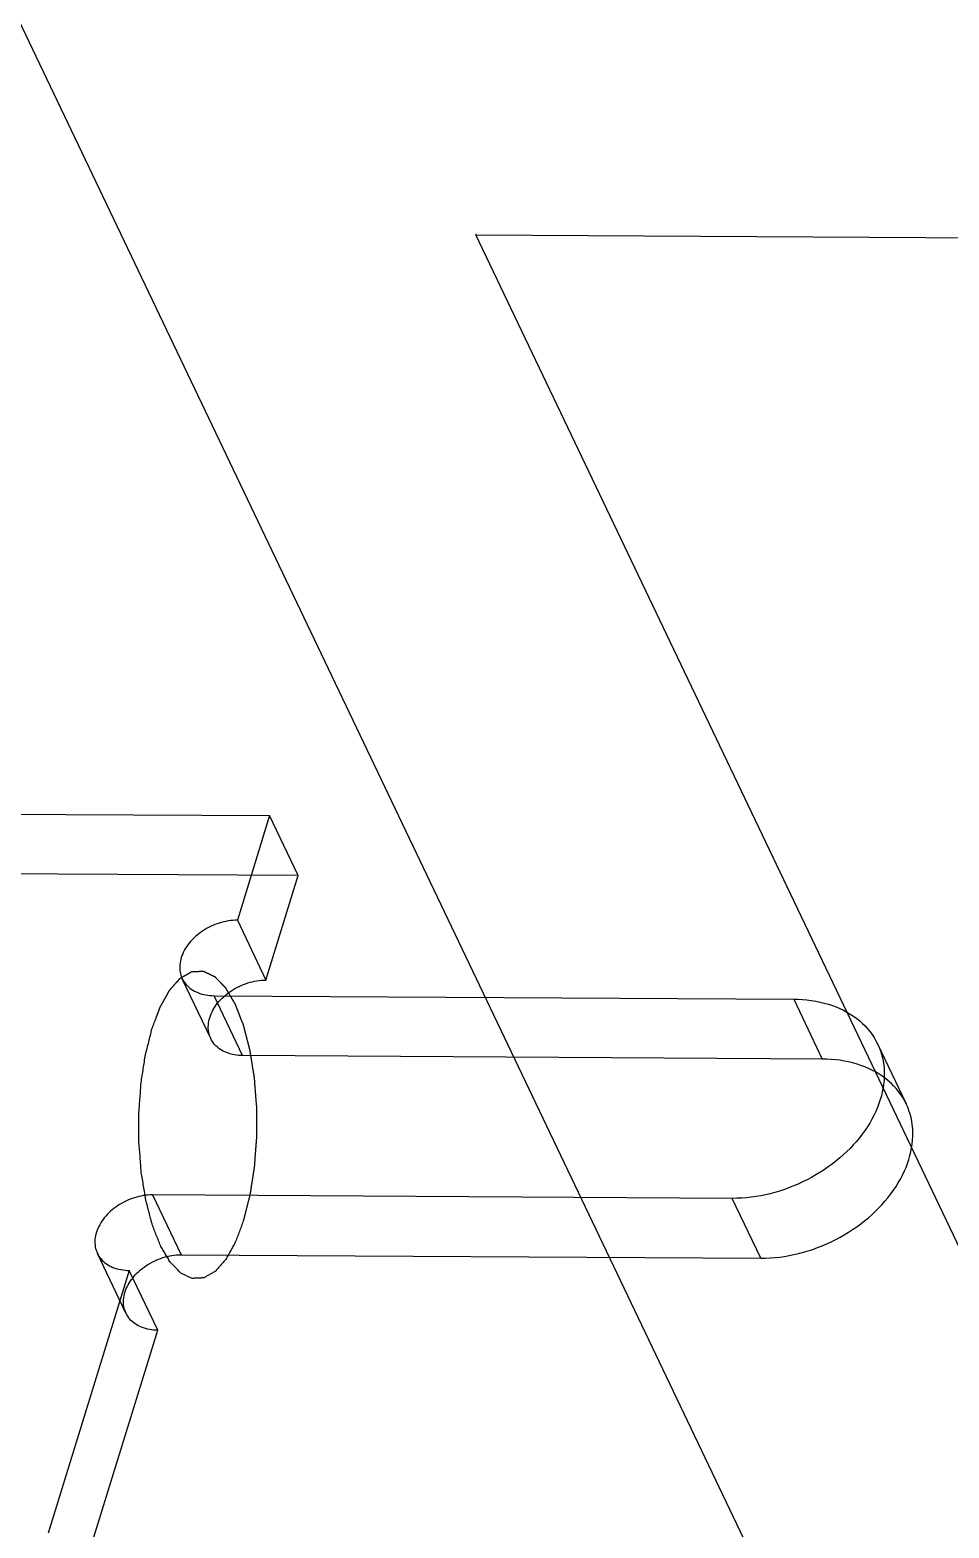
# Model space of a CAD drawing. Header units: millimetres. Extents: x 753 to 1632, y 352 to 973.
# Drawn here: x 1233.516 to 1235.903, y 773.05 to 776.938 of the extents above; entities that cross this region are included whole.
import ezdxf

# ---------------------------------------------------------------- set-up
doc = ezdxf.new("R2010")
doc.units = ezdxf.units.MM
doc.header["$LTSCALE"] = 30.734
doc.linetypes.add('HIDDEN', pattern=[0.2, 0.1, -0.1])
doc.layers.get('0').update_dxf_attribs({"linetype": 'CONTINUOUS'})
doc.layers.add('CURVES', color=7, linetype='CONTINUOUS')
doc.layers.add('DEFAULT_2', color=8, linetype='HIDDEN')

msp = doc.modelspace()

# ---------------------------------------------------------------- linework, layer by layer
at = {"color": 7, "linetype": 'Continuous'}
for p, q in [((1233.45344, 777.03338), (1240.28188, 762.73691)), ((1234.67405, 776.4063), (1239.75452, 776.37608)), ((1240.90872, 763.353), (1234.67405, 776.4063))]:
    msp.add_line(p, q, dxfattribs=at)
at = {"color": 6, "linetype": 'Continuous'}
for p, q in [((1233.27636, 774.90433), (1234.13851, 774.8992)), ((1234.13851, 774.8992), (1234.05462, 774.62772)), ((1234.21273, 774.7438), (1234.13851, 774.8992)), ((1234.21273, 774.7438), (1233.35058, 774.74893)), ((1234.12884, 774.47233), (1234.21273, 774.7438)), ((1234.05462, 774.62772), (1234.12884, 774.47233)), ((1233.98579, 774.32054), (1233.91156, 774.47593)), ((1233.9941, 774.43189), (1235.49931, 774.42294)), ((1234.06832, 774.2765), (1233.9941, 774.43189)), ((1235.49931, 774.42294), (1235.57353, 774.26754)), ((1235.71721, 774.30667), (1235.79143, 774.15127)), ((1235.57353, 774.26754), (1234.06832, 774.2765)), ((1235.33955, 773.90594), (1233.83434, 773.9149)), ((1233.83434, 773.9149), (1233.90856, 773.7595)), ((1235.41377, 773.75055), (1235.33955, 773.90594)), ((1233.76551, 773.60771), (1233.69128, 773.76311)), ((1233.90856, 773.7595), (1235.41377, 773.75055)), ((1233.77382, 773.71907), (1233.56322, 773.03757)), ((1233.84804, 773.56367), (1233.77382, 773.71907)), ((1233.63744, 772.88217), (1233.84804, 773.56367))]:
    msp.add_line(p, q, dxfattribs=at)
for points, start_tangent, end_tangent in [([(1234.05462, 774.62772), (1234.00787, 774.62045), (1233.96409, 774.59952), (1233.92952, 774.56823), (1233.90902, 774.53088), (1233.90603, 774.49339), (1233.92094, 774.4615), (1233.95181, 774.43977), (1233.9941, 774.43189)], (-0.9999823, 0.0059479), (0.9999823, -0.0059479)), ([(1234.06832, 774.2765), (1234.02623, 774.2843), (1233.99553, 774.30567), (1233.98039, 774.33726), (1233.983, 774.37472), (1234.00316, 774.4121), (1234.03768, 774.4437), (1234.08184, 774.46498), (1234.12884, 774.47233)], (-0.9999823, 0.0059479), (0.9999823, -0.0059479)), ([(1235.49931, 774.42294), (1235.58987, 774.40964), (1235.66333, 774.37242), (1235.71294, 774.31501), (1235.734, 774.24284), (1235.72426, 774.16263)], (0.9999823, -0.0059479), (-0.2952474, -0.9554208)), ([(1235.79848, 774.00723), (1235.80823, 774.08746), (1235.78715, 774.15963), (1235.73754, 774.21703), (1235.66409, 774.25425), (1235.57353, 774.26754)], (0.2952474, 0.9554208), (-0.9999823, 0.0059479)), ([(1235.72426, 774.16263), (1235.68448, 774.08258), (1235.61896, 774.01093), (1235.53411, 773.95432), (1235.43797, 773.91811), (1235.33955, 773.90594)], (-0.2952474, -0.9554208), (-0.9999823, 0.0059479)), ([(1235.41377, 773.75055), (1235.5122, 773.76272), (1235.60835, 773.79893), (1235.69319, 773.85554), (1235.75871, 773.9272), (1235.79848, 774.00723)], (0.9999823, -0.0059479), (0.2952474, 0.9554208)), ([(1233.83434, 773.9149), (1233.78759, 773.90763), (1233.74381, 773.88669), (1233.70924, 773.8554), (1233.68874, 773.81805), (1233.68575, 773.78056), (1233.70066, 773.74867), (1233.73153, 773.72695), (1233.77382, 773.71907)], (-0.9999823, 0.0059479), (0.9999823, -0.0059479)), ([(1233.84804, 773.56367), (1233.80595, 773.57147), (1233.77525, 773.59285), (1233.76011, 773.62443), (1233.76272, 773.66189), (1233.78288, 773.69927), (1233.8174, 773.73087), (1233.86156, 773.75215), (1233.90856, 773.7595)], (-0.9999823, 0.0059479), (0.9999823, -0.0059479))]:
    msp.add_spline(points, degree=3, dxfattribs=dict(at, start_tangent=start_tangent, end_tangent=end_tangent))
at = {"layer": 'CURVES', "color": 8, "linetype": 'HIDDEN', "start_tangent": (0.3514462, 0.9362081), "end_tangent": (-0.243713, -0.9698474)}
msp.add_spline([(1233.83295, 774.34556), (1233.84349, 774.37362), (1233.84875, 774.38765), (1233.85139, 774.39467), (1233.85402, 774.40168), (1233.85712, 774.40725), (1233.86022, 774.41281), (1233.86642, 774.42394), (1233.87261, 774.43507), (1233.87571, 774.44063), (1233.87881, 774.4462), (1233.88226, 774.4501), (1233.8857, 774.454), (1233.89259, 774.4618), (1233.89949, 774.46961), (1233.90293, 774.47351), (1233.90638, 774.47741), (1233.91011, 774.47952), (1233.91383, 774.48163), (1233.92129, 774.48585), (1233.92875, 774.49007), (1233.93247, 774.49218), (1233.9362, 774.49429), (1233.93994, 774.49446), (1233.94368, 774.49462), (1233.95115, 774.49495), (1233.95863, 774.49528), (1233.96237, 774.49544), (1233.96611, 774.49561), (1233.96978, 774.49388), (1233.97345, 774.49214), (1233.98078, 774.48868), (1233.98812, 774.48521), (1233.99179, 774.48347), (1233.99546, 774.48174), (1233.99892, 774.47818), (1234.00238, 774.47461), (1234.00931, 774.46748), (1234.01623, 774.46035), (1234.01969, 774.45678), (1234.02315, 774.45322), (1234.02632, 774.44785), (1234.0295, 774.44247), (1234.03584, 774.43173), (1234.04219, 774.42099), (1234.04536, 774.41562), (1234.04853, 774.41025), (1234.05119, 774.40347), (1234.05384, 774.39669), (1234.05915, 774.38312), (1234.06445, 774.36956), (1234.0671, 774.36277), (1234.06976, 774.35599), (1234.07185, 774.34798), (1234.07394, 774.33996), (1234.07812, 774.32393), (1234.0823, 774.3079), (1234.08439, 774.29988), (1234.08648, 774.29186), (1234.08793, 774.28292), (1234.08938, 774.27398), (1234.09228, 774.25609), (1234.09518, 774.2382), (1234.09808, 774.22031), (1234.09959, 774.2009), (1234.10111, 774.18149), (1234.10263, 774.16208), (1234.10415, 774.14267), (1234.10417, 774.12316), (1234.1042, 774.10364), (1234.10423, 774.08413), (1234.10426, 774.06462), (1234.10283, 774.04541), (1234.10141, 774.0262), (1234.09998, 774.007), (1234.09855, 773.98779), (1234.09573, 773.96963), (1234.09291, 773.95146), (1234.09008, 773.93329), (1234.08726, 773.91513), (1234.08306, 773.89842), (1234.07886, 773.88171), (1234.07046, 773.84829)], degree=3, dxfattribs=at)
at = {"layer": 'CURVES', "color": 4, "linetype": 'Continuous', "start_tangent": (-0.3514462, -0.9362081), "end_tangent": (0.243713, 0.9698474)}
msp.add_spline([(1234.07046, 773.84829), (1234.05993, 773.82023), (1234.05466, 773.80619), (1234.05203, 773.79918), (1234.04939, 773.79216), (1234.0463, 773.7866), (1234.0432, 773.78103), (1234.037, 773.76991), (1234.0308, 773.75878), (1234.0277, 773.75321), (1234.02461, 773.74765), (1234.02116, 773.74375), (1234.01771, 773.73984), (1234.01082, 773.73204), (1234.00393, 773.72424), (1234.00048, 773.72034), (1233.99704, 773.71643), (1233.99331, 773.71432), (1233.98958, 773.71221), (1233.98213, 773.70799), (1233.97467, 773.70377), (1233.97094, 773.70166), (1233.96721, 773.69955), (1233.96348, 773.69939), (1233.95974, 773.69922), (1233.95226, 773.69889), (1233.94479, 773.69856), (1233.94105, 773.6984), (1233.93731, 773.69823), (1233.93364, 773.69997), (1233.92997, 773.7017), (1233.92263, 773.70517), (1233.91529, 773.70864), (1233.91162, 773.71037), (1233.90795, 773.7121), (1233.90449, 773.71567), (1233.90103, 773.71923), (1233.89411, 773.72637), (1233.88719, 773.7335), (1233.88373, 773.73706), (1233.88026, 773.74063), (1233.87709, 773.746), (1233.87392, 773.75137), (1233.86757, 773.76211), (1233.86123, 773.77285), (1233.85805, 773.77822), (1233.85488, 773.78359), (1233.85223, 773.79037), (1233.84958, 773.79716), (1233.84427, 773.81072), (1233.83896, 773.82429), (1233.83631, 773.83107), (1233.83366, 773.83785), (1233.83157, 773.84587), (1233.82948, 773.85388), (1233.8253, 773.86992), (1233.82111, 773.88595), (1233.81902, 773.89396), (1233.81693, 773.90198), (1233.81548, 773.91092), (1233.81404, 773.91987), (1233.81114, 773.93776), (1233.80824, 773.95565), (1233.80534, 773.97353), (1233.80382, 773.99294), (1233.8023, 774.01235), (1233.80079, 774.03176), (1233.79927, 774.05117), (1233.79924, 774.07069), (1233.79921, 774.0902), (1233.79919, 774.10972), (1233.79916, 774.12923), (1233.80059, 774.14843), (1233.80201, 774.16764), (1233.80344, 774.18685), (1233.80486, 774.20605), (1233.80769, 774.22422), (1233.81051, 774.24239), (1233.81333, 774.26055), (1233.81616, 774.27872), (1233.82036, 774.29543), (1233.82455, 774.31214), (1233.83295, 774.34556)], degree=3, dxfattribs=at)
at = {"layer": 'DEFAULT_2', "color": 8, "linetype": 'HIDDEN'}
msp.add_line((1236.48955, 782.28125), (1234.67405, 776.4063), dxfattribs=at)

doc.saveas('drawing.dxf')
